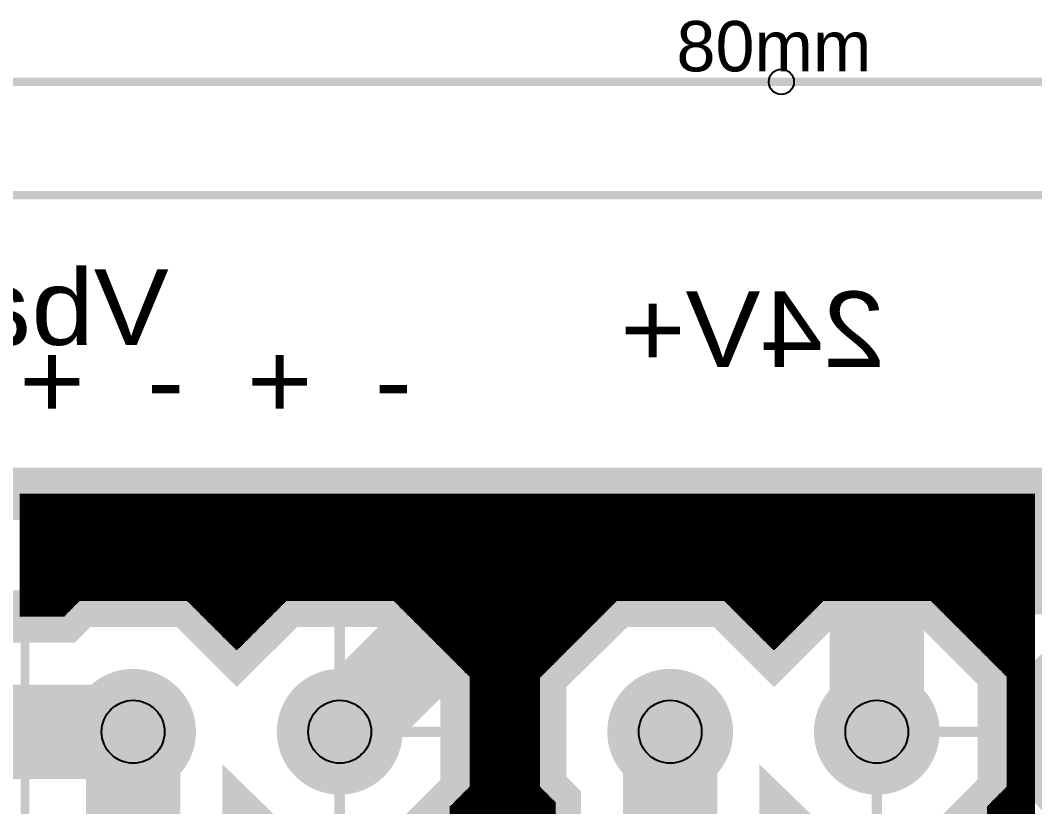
# Model space of a CAD drawing. Extents: x -1.81 to 1.81, y -3.04 to 3.03.
# Drawn here: x -0.942 to 0.026, y 2.277 to 3.028 of the extents above; entities that cross this region are included whole.
import ezdxf

# ---------------------------------------------------------------- set-up
doc = ezdxf.new("R2010")
doc.units = 0
doc.layers.get('0').update_dxf_attribs({"linetype": 'CONTINUOUS'})

# ---------------------------------------------------------------- blocks, each defined once
blk = doc.blocks.new('EPAD')
at = {"const_width": 0.5}
blk.add_lwpolyline([(-0.25, 0, 1), (0.25, 0, 1)], format="xyb", close=True, dxfattribs=at)

msp = doc.modelspace()

# ---------------------------------------------------------------- linework, layer by layer
for points, const_width in [([(-1.79, 2.969), (1.358, 2.969)], 0.008), ([(-1.802, -2.65), (1.347, -2.65), (1.347, 2.861), (-1.802, 2.861), (-1.802, -2.65)], 0.008), ([(-1.605, -1.02), (-1.605, 2.474), (-1.526, 2.474), (-1.424, 2.576), (0.969, 2.576), (1.071, 2.474)], 0.05), ([(-0.637, 2.349), (-0.479, 2.506), (-0.125, 2.506), (0.367, 2.506)], 0.09), ([(-0.125, 2.349), (-0.125, 2.506)], 0.09), ([(-1.415, 1.847), (-1.415, 2.281), (-1.431, 2.297), (-1.431, 2.401), (-1.358, 2.474), (-1.254, 2.474), (-1.208, 2.427), (-1.161, 2.474), (-1.057, 2.474), (-1.042, 2.459), (-0.9, 2.459), (-0.885, 2.474), (-0.782, 2.474), (-0.735, 2.427), (-0.688, 2.474), (-0.585, 2.474), (-0.512, 2.401)], 0.05), ([(-0.937, 2.199), (-0.937, 2.499)], 0.008), ([(-0.537, 2.499), (-0.937, 2.499)], 0.008), ([(-0.537, 2.499), (-0.537, 2.199)], 0.008), ([(-0.432, 2.159), (-0.432, 2.282), (-0.447, 2.297), (-0.447, 2.401), (-0.373, 2.474), (-0.27, 2.474), (-0.223, 2.427), (-0.176, 2.474), (-0.073, 2.474), (0, 2.401)], 0.05), ([(-0.425, 2.199), (-0.425, 2.499)], 0.008), ([(-0.025, 2.499), (-0.425, 2.499)], 0.008), ([(-0.025, 2.499), (-0.025, 2.199)], 0.008), ([(0.492, 2.401), (0.492, 2.297), (0.418, 2.224), (0.315, 2.224), (0.281, 2.258), (0.281, 2.245), (0.28, 2.244), (0.28, 1.847), (0.216, 1.782), (0.125, 1.782), (0.06, 1.847), (0.06, 2.281), (0.045, 2.297), (0.045, 2.401), (0.118, 2.474), (0.221, 2.474), (0.268, 2.427), (0.315, 2.474), (0.418, 2.474), (0.492, 2.401)], 0.05), ([(-0.637, 2.349), (-0.637, 2.474)], 0.01), ([(-0.125, 2.349), (-0.125, 2.474)], 0.01), ([(-0.512, 2.401), (-0.512, 2.297), (-0.585, 2.224)], 0.05), ([(0, 2.401), (0, 2.297), (-0.073, 2.224)], 0.05), ([(-0.834, 2.349), (-1.109, 2.349)], 0.09), ([(-0.834, 2.349), (-0.834, 2.114), (-0.832, 2.069), (-0.832, 1.892)], 0.09), ([(-0.322, 2.349), (-0.322, 2.114), (-0.321, 2.069)], 0.09), ([(-0.637, 2.349), (-0.512, 2.349)], 0.01), ([(-0.637, 2.349), (-0.637, 2.224)], 0.01), ([(-0.125, 2.349), (0, 2.349)], 0.01), ([(-0.125, 2.349), (-0.125, 2.224)], 0.01), ([(-0.688, 2.224), (-0.724, 2.259), (-0.724, 2.116)], 0.05), ([(-0.176, 2.224), (-0.212, 2.259), (-0.212, 2.116)], 0.05)]:
    msp.add_lwpolyline(points, dxfattribs=dict(const_width=const_width))
for points in [[(-0.941, 2.459), (-0.941, 2.576)], [(-0.94, 2.459), (-0.94, 2.576)], [(-0.939, 2.459), (-0.939, 2.576)], [(-0.938, 2.459), (-0.938, 2.576)], [(-0.937, 2.459), (-0.937, 2.576)], [(-0.936, 2.459), (-0.936, 2.576)], [(-0.935, 2.459), (-0.935, 2.576)], [(-0.934, 2.459), (-0.934, 2.576)], [(-0.933, 2.459), (-0.933, 2.576)], [(-0.932, 2.459), (-0.932, 2.576)], [(-0.931, 2.459), (-0.931, 2.576)], [(-0.93, 2.459), (-0.93, 2.576)], [(-0.929, 2.459), (-0.929, 2.576)], [(-0.928, 2.459), (-0.928, 2.576)], [(-0.927, 2.459), (-0.927, 2.576)], [(-0.926, 2.459), (-0.926, 2.576)], [(-0.925, 2.459), (-0.925, 2.576)], [(-0.924, 2.459), (-0.924, 2.576)], [(-0.923, 2.459), (-0.923, 2.576)], [(-0.922, 2.459), (-0.922, 2.576)], [(-0.921, 2.459), (-0.921, 2.576)], [(-0.92, 2.459), (-0.92, 2.576)], [(-0.919, 2.459), (-0.919, 2.576)], [(-0.918, 2.459), (-0.918, 2.576)], [(-0.917, 2.459), (-0.917, 2.576)], [(-0.916, 2.459), (-0.916, 2.576)], [(-0.915, 2.459), (-0.915, 2.576)], [(-0.914, 2.459), (-0.914, 2.576)], [(-0.913, 2.459), (-0.913, 2.576)], [(-0.912, 2.459), (-0.912, 2.576)], [(-0.911, 2.459), (-0.911, 2.576)], [(-0.91, 2.459), (-0.91, 2.576)], [(-0.909, 2.459), (-0.909, 2.576)], [(-0.908, 2.459), (-0.908, 2.576)], [(-0.907, 2.459), (-0.907, 2.576)], [(-0.906, 2.459), (-0.906, 2.576)], [(-0.905, 2.459), (-0.905, 2.576)], [(-0.904, 2.459), (-0.904, 2.576)], [(-0.903, 2.459), (-0.903, 2.576)], [(-0.902, 2.459), (-0.902, 2.576)], [(-0.901, 2.459), (-0.901, 2.576)], [(-0.9, 2.459), (-0.9, 2.576)], [(-0.899, 2.46), (-0.899, 2.576)], [(-0.898, 2.461), (-0.898, 2.576)], [(-0.897, 2.462), (-0.897, 2.576)], [(-0.896, 2.463), (-0.896, 2.576)], [(-0.895, 2.464), (-0.895, 2.576)], [(-0.894, 2.465), (-0.894, 2.576)], [(-0.893, 2.466), (-0.893, 2.576)], [(-0.892, 2.467), (-0.892, 2.576)], [(-0.891, 2.468), (-0.891, 2.576)], [(-0.89, 2.469), (-0.89, 2.576)], [(-0.889, 2.47), (-0.889, 2.576)], [(-0.888, 2.471), (-0.888, 2.576)], [(-0.887, 2.472), (-0.887, 2.576)], [(-0.886, 2.473), (-0.886, 2.576)], [(-0.885, 2.474), (-0.885, 2.576)], [(-0.884, 2.474), (-0.884, 2.576)], [(-0.883, 2.474), (-0.883, 2.576)], [(-0.882, 2.474), (-0.882, 2.576)], [(-0.881, 2.474), (-0.881, 2.576)], [(-0.88, 2.474), (-0.88, 2.576)], [(-0.879, 2.474), (-0.879, 2.576)], [(-0.878, 2.474), (-0.878, 2.576)], [(-0.877, 2.474), (-0.877, 2.576)], [(-0.876, 2.474), (-0.876, 2.576)], [(-0.875, 2.474), (-0.875, 2.576)], [(-0.874, 2.474), (-0.874, 2.576)], [(-0.873, 2.474), (-0.873, 2.576)], [(-0.872, 2.474), (-0.872, 2.576)], [(-0.871, 2.474), (-0.871, 2.576)], [(-0.87, 2.474), (-0.87, 2.576)], [(-0.869, 2.474), (-0.869, 2.576)], [(-0.868, 2.474), (-0.868, 2.576)], [(-0.867, 2.474), (-0.867, 2.576)], [(-0.866, 2.474), (-0.866, 2.576)], [(-0.865, 2.474), (-0.865, 2.576)], [(-0.864, 2.474), (-0.864, 2.576)], [(-0.863, 2.474), (-0.863, 2.576)], [(-0.862, 2.474), (-0.862, 2.576)], [(-0.861, 2.474), (-0.861, 2.576)], [(-0.86, 2.474), (-0.86, 2.576)], [(-0.859, 2.474), (-0.859, 2.576)], [(-0.858, 2.474), (-0.858, 2.576)], [(-0.857, 2.474), (-0.857, 2.576)], [(-0.856, 2.474), (-0.856, 2.576)], [(-0.855, 2.474), (-0.855, 2.576)], [(-0.854, 2.474), (-0.854, 2.576)], [(-0.853, 2.474), (-0.853, 2.576)], [(-0.852, 2.474), (-0.852, 2.576)], [(-0.851, 2.474), (-0.851, 2.576)], [(-0.85, 2.474), (-0.85, 2.576)], [(-0.849, 2.474), (-0.849, 2.576)], [(-0.848, 2.474), (-0.848, 2.576)], [(-0.847, 2.474), (-0.847, 2.576)], [(-0.846, 2.474), (-0.846, 2.576)], [(-0.845, 2.474), (-0.845, 2.576)], [(-0.844, 2.474), (-0.844, 2.576)], [(-0.843, 2.474), (-0.843, 2.576)], [(-0.842, 2.474), (-0.842, 2.576)], [(-0.841, 2.474), (-0.841, 2.576)], [(-0.84, 2.474), (-0.84, 2.576)], [(-0.839, 2.474), (-0.839, 2.576)], [(-0.838, 2.474), (-0.838, 2.576)], [(-0.837, 2.474), (-0.837, 2.576)], [(-0.836, 2.474), (-0.836, 2.576)], [(-0.835, 2.474), (-0.835, 2.576)], [(-0.834, 2.474), (-0.834, 2.576)], [(-0.833, 2.474), (-0.833, 2.576)], [(-0.832, 2.474), (-0.832, 2.576)], [(-0.831, 2.474), (-0.831, 2.576)], [(-0.83, 2.474), (-0.83, 2.576)], [(-0.829, 2.474), (-0.829, 2.576)], [(-0.828, 2.474), (-0.828, 2.576)], [(-0.827, 2.474), (-0.827, 2.576)], [(-0.826, 2.474), (-0.826, 2.576)], [(-0.825, 2.474), (-0.825, 2.576)], [(-0.824, 2.474), (-0.824, 2.576)], [(-0.823, 2.474), (-0.823, 2.576)], [(-0.822, 2.474), (-0.822, 2.576)], [(-0.821, 2.474), (-0.821, 2.576)], [(-0.82, 2.474), (-0.82, 2.576)], [(-0.819, 2.474), (-0.819, 2.576)], [(-0.818, 2.474), (-0.818, 2.576)], [(-0.817, 2.474), (-0.817, 2.576)], [(-0.816, 2.474), (-0.816, 2.576)], [(-0.815, 2.474), (-0.815, 2.576)], [(-0.814, 2.474), (-0.814, 2.576)], [(-0.813, 2.474), (-0.813, 2.576)], [(-0.812, 2.474), (-0.812, 2.576)], [(-0.811, 2.474), (-0.811, 2.576)], [(-0.81, 2.474), (-0.81, 2.576)], [(-0.809, 2.474), (-0.809, 2.576)], [(-0.808, 2.474), (-0.808, 2.576)], [(-0.807, 2.474), (-0.807, 2.576)], [(-0.806, 2.474), (-0.806, 2.576)], [(-0.805, 2.474), (-0.805, 2.576)], [(-0.804, 2.474), (-0.804, 2.576)], [(-0.803, 2.474), (-0.803, 2.576)], [(-0.802, 2.474), (-0.802, 2.576)], [(-0.801, 2.474), (-0.801, 2.576)], [(-0.8, 2.474), (-0.8, 2.576)], [(-0.799, 2.474), (-0.799, 2.576)], [(-0.798, 2.474), (-0.798, 2.576)], [(-0.797, 2.474), (-0.797, 2.576)], [(-0.796, 2.474), (-0.796, 2.576)], [(-0.795, 2.474), (-0.795, 2.576)], [(-0.794, 2.474), (-0.794, 2.576)], [(-0.793, 2.474), (-0.793, 2.576)], [(-0.792, 2.474), (-0.792, 2.576)], [(-0.791, 2.474), (-0.791, 2.576)], [(-0.79, 2.474), (-0.79, 2.576)], [(-0.789, 2.474), (-0.789, 2.576)], [(-0.788, 2.474), (-0.788, 2.576)], [(-0.787, 2.474), (-0.787, 2.576)], [(-0.786, 2.474), (-0.786, 2.576)], [(-0.785, 2.474), (-0.785, 2.576)], [(-0.784, 2.474), (-0.784, 2.576)], [(-0.783, 2.474), (-0.783, 2.576)], [(-0.782, 2.474), (-0.782, 2.576)], [(-0.781, 2.473), (-0.781, 2.576)], [(-0.78, 2.472), (-0.78, 2.576)], [(-0.779, 2.471), (-0.779, 2.576)], [(-0.778, 2.47), (-0.778, 2.576)], [(-0.777, 2.469), (-0.777, 2.576)], [(-0.776, 2.468), (-0.776, 2.576)], [(-0.775, 2.467), (-0.775, 2.576)], [(-0.774, 2.466), (-0.774, 2.576)], [(-0.773, 2.465), (-0.773, 2.576)], [(-0.772, 2.464), (-0.772, 2.576)], [(-0.771, 2.463), (-0.771, 2.576)], [(-0.77, 2.462), (-0.77, 2.576)], [(-0.769, 2.461), (-0.769, 2.576)], [(-0.768, 2.46), (-0.768, 2.576)], [(-0.767, 2.459), (-0.767, 2.576)], [(-0.766, 2.458), (-0.766, 2.576)], [(-0.765, 2.457), (-0.765, 2.576)], [(-0.764, 2.456), (-0.764, 2.576)], [(-0.763, 2.455), (-0.763, 2.576)], [(-0.762, 2.454), (-0.762, 2.576)], [(-0.761, 2.453), (-0.761, 2.576)], [(-0.76, 2.452), (-0.76, 2.576)], [(-0.759, 2.451), (-0.759, 2.576)], [(-0.758, 2.45), (-0.758, 2.576)], [(-0.757, 2.449), (-0.757, 2.576)], [(-0.756, 2.448), (-0.756, 2.576)], [(-0.755, 2.447), (-0.755, 2.576)], [(-0.754, 2.446), (-0.754, 2.576)], [(-0.753, 2.445), (-0.753, 2.576)], [(-0.752, 2.444), (-0.752, 2.576)], [(-0.751, 2.443), (-0.751, 2.576)], [(-0.75, 2.442), (-0.75, 2.576)], [(-0.749, 2.441), (-0.749, 2.576)], [(-0.748, 2.44), (-0.748, 2.576)], [(-0.747, 2.439), (-0.747, 2.576)], [(-0.746, 2.438), (-0.746, 2.576)], [(-0.745, 2.437), (-0.745, 2.576)], [(-0.744, 2.436), (-0.744, 2.576)], [(-0.743, 2.435), (-0.743, 2.576)], [(-0.742, 2.434), (-0.742, 2.576)], [(-0.741, 2.433), (-0.741, 2.576)], [(-0.74, 2.432), (-0.74, 2.576)], [(-0.739, 2.431), (-0.739, 2.576)], [(-0.738, 2.43), (-0.738, 2.576)], [(-0.737, 2.429), (-0.737, 2.576)], [(-0.736, 2.428), (-0.736, 2.576)], [(-0.735, 2.427), (-0.735, 2.576)], [(-0.734, 2.428), (-0.734, 2.576)], [(-0.733, 2.429), (-0.733, 2.576)], [(-0.732, 2.43), (-0.732, 2.576)], [(-0.731, 2.431), (-0.731, 2.576)], [(-0.73, 2.432), (-0.73, 2.576)], [(-0.729, 2.433), (-0.729, 2.576)], [(-0.728, 2.434), (-0.728, 2.576)], [(-0.727, 2.435), (-0.727, 2.576)], [(-0.726, 2.436), (-0.726, 2.576)], [(-0.725, 2.437), (-0.725, 2.576)], [(-0.724, 2.438), (-0.724, 2.576)], [(-0.723, 2.439), (-0.723, 2.576)], [(-0.722, 2.44), (-0.722, 2.576)], [(-0.721, 2.441), (-0.721, 2.576)], [(-0.72, 2.442), (-0.72, 2.576)], [(-0.719, 2.443), (-0.719, 2.576)], [(-0.718, 2.444), (-0.718, 2.576)], [(-0.717, 2.445), (-0.717, 2.576)], [(-0.716, 2.446), (-0.716, 2.576)], [(-0.715, 2.447), (-0.715, 2.576)], [(-0.714, 2.448), (-0.714, 2.576)], [(-0.713, 2.449), (-0.713, 2.576)], [(-0.712, 2.45), (-0.712, 2.576)], [(-0.711, 2.451), (-0.711, 2.576)], [(-0.71, 2.452), (-0.71, 2.576)], [(-0.709, 2.453), (-0.709, 2.576)], [(-0.708, 2.454), (-0.708, 2.576)], [(-0.707, 2.455), (-0.707, 2.576)], [(-0.706, 2.456), (-0.706, 2.576)], [(-0.705, 2.457), (-0.705, 2.576)], [(-0.704, 2.458), (-0.704, 2.576)], [(-0.703, 2.459), (-0.703, 2.576)], [(-0.702, 2.46), (-0.702, 2.576)], [(-0.701, 2.461), (-0.701, 2.576)], [(-0.7, 2.462), (-0.7, 2.576)], [(-0.699, 2.463), (-0.699, 2.576)], [(-0.698, 2.464), (-0.698, 2.576)], [(-0.697, 2.465), (-0.697, 2.576)], [(-0.696, 2.466), (-0.696, 2.576)], [(-0.695, 2.467), (-0.695, 2.576)], [(-0.694, 2.468), (-0.694, 2.576)], [(-0.693, 2.469), (-0.693, 2.576)], [(-0.692, 2.47), (-0.692, 2.576)], [(-0.691, 2.471), (-0.691, 2.576)], [(-0.69, 2.472), (-0.69, 2.576)], [(-0.689, 2.473), (-0.689, 2.576)], [(-0.688, 2.474), (-0.688, 2.576)], [(-0.687, 2.474), (-0.687, 2.576)], [(-0.686, 2.474), (-0.686, 2.576)], [(-0.685, 2.474), (-0.685, 2.576)], [(-0.684, 2.474), (-0.684, 2.576)], [(-0.683, 2.474), (-0.683, 2.576)], [(-0.682, 2.474), (-0.682, 2.576)], [(-0.681, 2.474), (-0.681, 2.576)], [(-0.68, 2.474), (-0.68, 2.576)], [(-0.679, 2.474), (-0.679, 2.576)], [(-0.678, 2.474), (-0.678, 2.576)], [(-0.677, 2.474), (-0.677, 2.576)], [(-0.676, 2.474), (-0.676, 2.576)], [(-0.675, 2.474), (-0.675, 2.576)], [(-0.674, 2.474), (-0.674, 2.576)], [(-0.673, 2.474), (-0.673, 2.576)], [(-0.672, 2.474), (-0.672, 2.576)], [(-0.671, 2.474), (-0.671, 2.576)], [(-0.67, 2.474), (-0.67, 2.576)], [(-0.669, 2.474), (-0.669, 2.576)], [(-0.668, 2.474), (-0.668, 2.576)], [(-0.667, 2.474), (-0.667, 2.576)], [(-0.666, 2.474), (-0.666, 2.576)], [(-0.665, 2.474), (-0.665, 2.576)], [(-0.664, 2.474), (-0.664, 2.576)], [(-0.663, 2.474), (-0.663, 2.576)], [(-0.662, 2.474), (-0.662, 2.576)], [(-0.661, 2.474), (-0.661, 2.576)], [(-0.66, 2.474), (-0.66, 2.576)], [(-0.659, 2.474), (-0.659, 2.576)], [(-0.658, 2.474), (-0.658, 2.576)], [(-0.657, 2.474), (-0.657, 2.576)], [(-0.656, 2.474), (-0.656, 2.576)], [(-0.655, 2.474), (-0.655, 2.576)], [(-0.654, 2.474), (-0.654, 2.576)], [(-0.653, 2.474), (-0.653, 2.576)], [(-0.652, 2.474), (-0.652, 2.576)], [(-0.651, 2.474), (-0.651, 2.576)], [(-0.65, 2.474), (-0.65, 2.576)], [(-0.649, 2.474), (-0.649, 2.576)], [(-0.648, 2.474), (-0.648, 2.576)], [(-0.647, 2.474), (-0.647, 2.576)], [(-0.646, 2.474), (-0.646, 2.576)], [(-0.645, 2.474), (-0.645, 2.576)], [(-0.644, 2.474), (-0.644, 2.576)], [(-0.643, 2.474), (-0.643, 2.576)], [(-0.642, 2.474), (-0.642, 2.576)], [(-0.641, 2.474), (-0.641, 2.576)], [(-0.64, 2.474), (-0.64, 2.576)], [(-0.639, 2.474), (-0.639, 2.576)], [(-0.638, 2.474), (-0.638, 2.576)], [(-0.637, 2.474), (-0.637, 2.576)], [(-0.636, 2.474), (-0.636, 2.576)], [(-0.635, 2.474), (-0.635, 2.576)], [(-0.634, 2.474), (-0.634, 2.576)], [(-0.633, 2.474), (-0.633, 2.576)], [(-0.632, 2.474), (-0.632, 2.576)], [(-0.631, 2.474), (-0.631, 2.576)], [(-0.63, 2.474), (-0.63, 2.576)], [(-0.629, 2.474), (-0.629, 2.576)], [(-0.628, 2.474), (-0.628, 2.576)], [(-0.627, 2.474), (-0.627, 2.576)], [(-0.626, 2.474), (-0.626, 2.576)], [(-0.625, 2.474), (-0.625, 2.576)], [(-0.624, 2.474), (-0.624, 2.576)], [(-0.623, 2.474), (-0.623, 2.576)], [(-0.622, 2.474), (-0.622, 2.576)], [(-0.621, 2.474), (-0.621, 2.576)], [(-0.62, 2.474), (-0.62, 2.576)], [(-0.619, 2.474), (-0.619, 2.576)], [(-0.618, 2.474), (-0.618, 2.576)], [(-0.617, 2.474), (-0.617, 2.576)], [(-0.616, 2.474), (-0.616, 2.576)], [(-0.615, 2.474), (-0.615, 2.576)], [(-0.614, 2.474), (-0.614, 2.576)], [(-0.613, 2.474), (-0.613, 2.576)], [(-0.612, 2.474), (-0.612, 2.576)], [(-0.611, 2.474), (-0.611, 2.576)], [(-0.61, 2.474), (-0.61, 2.576)], [(-0.609, 2.474), (-0.609, 2.576)], [(-0.608, 2.474), (-0.608, 2.576)], [(-0.607, 2.474), (-0.607, 2.576)], [(-0.606, 2.474), (-0.606, 2.576)], [(-0.605, 2.474), (-0.605, 2.576)], [(-0.604, 2.474), (-0.604, 2.576)], [(-0.603, 2.474), (-0.603, 2.576)], [(-0.602, 2.474), (-0.602, 2.576)], [(-0.601, 2.474), (-0.601, 2.576)], [(-0.6, 2.474), (-0.6, 2.576)], [(-0.599, 2.474), (-0.599, 2.576)], [(-0.598, 2.474), (-0.598, 2.576)], [(-0.597, 2.474), (-0.597, 2.576)], [(-0.596, 2.474), (-0.596, 2.576)], [(-0.595, 2.474), (-0.595, 2.576)], [(-0.594, 2.474), (-0.594, 2.576)], [(-0.593, 2.474), (-0.593, 2.576)], [(-0.592, 2.474), (-0.592, 2.576)], [(-0.591, 2.474), (-0.591, 2.576)], [(-0.59, 2.474), (-0.59, 2.576)], [(-0.589, 2.474), (-0.589, 2.576)], [(-0.588, 2.474), (-0.588, 2.576)], [(-0.587, 2.474), (-0.587, 2.576)], [(-0.586, 2.474), (-0.586, 2.576)], [(-0.585, 2.474), (-0.585, 2.576)], [(-0.584, 2.473), (-0.584, 2.576)], [(-0.583, 2.472), (-0.583, 2.576)], [(-0.582, 2.471), (-0.582, 2.576)], [(-0.581, 2.47), (-0.581, 2.576)], [(-0.58, 2.469), (-0.58, 2.576)], [(-0.579, 2.468), (-0.579, 2.576)], [(-0.578, 2.467), (-0.578, 2.576)], [(-0.577, 2.466), (-0.577, 2.576)], [(-0.576, 2.465), (-0.576, 2.576)], [(-0.575, 2.464), (-0.575, 2.576)], [(-0.574, 2.463), (-0.574, 2.576)], [(-0.573, 2.462), (-0.573, 2.576)], [(-0.572, 2.461), (-0.572, 2.576)], [(-0.571, 2.46), (-0.571, 2.576)], [(-0.57, 2.459), (-0.57, 2.576)], [(-0.569, 2.458), (-0.569, 2.576)], [(-0.568, 2.457), (-0.568, 2.576)], [(-0.567, 2.456), (-0.567, 2.576)], [(-0.566, 2.455), (-0.566, 2.576)], [(-0.565, 2.454), (-0.565, 2.576)], [(-0.564, 2.453), (-0.564, 2.576)], [(-0.563, 2.452), (-0.563, 2.576)], [(-0.562, 2.451), (-0.562, 2.576)], [(-0.561, 2.45), (-0.561, 2.576)], [(-0.56, 2.449), (-0.56, 2.576)], [(-0.559, 2.448), (-0.559, 2.576)], [(-0.558, 2.447), (-0.558, 2.576)], [(-0.557, 2.446), (-0.557, 2.576)], [(-0.556, 2.445), (-0.556, 2.576)], [(-0.555, 2.444), (-0.555, 2.576)], [(-0.554, 2.443), (-0.554, 2.576)], [(-0.553, 2.442), (-0.553, 2.576)], [(-0.552, 2.441), (-0.552, 2.576)], [(-0.551, 2.44), (-0.551, 2.576)], [(-0.55, 2.439), (-0.55, 2.576)], [(-0.549, 2.438), (-0.549, 2.576)], [(-0.548, 2.437), (-0.548, 2.576)], [(-0.547, 2.436), (-0.547, 2.576)], [(-0.546, 2.435), (-0.546, 2.576)], [(-0.545, 2.434), (-0.545, 2.576)], [(-0.544, 2.433), (-0.544, 2.576)], [(-0.543, 2.432), (-0.543, 2.576)], [(-0.542, 2.431), (-0.542, 2.576)], [(-0.541, 2.43), (-0.541, 2.576)], [(-0.54, 2.429), (-0.54, 2.576)], [(-0.539, 2.428), (-0.539, 2.576)], [(-0.538, 2.427), (-0.538, 2.576)], [(-0.537, 2.426), (-0.537, 2.576)], [(-0.536, 2.425), (-0.536, 2.576)], [(-0.535, 2.424), (-0.535, 2.576)], [(-0.534, 2.423), (-0.534, 2.576)], [(-0.533, 2.422), (-0.533, 2.576)], [(-0.532, 2.421), (-0.532, 2.576)], [(-0.531, 2.42), (-0.531, 2.576)], [(-0.53, 2.419), (-0.53, 2.576)], [(-0.529, 2.418), (-0.529, 2.576)], [(-0.528, 2.417), (-0.528, 2.576)], [(-0.527, 2.416), (-0.527, 2.576)], [(-0.526, 2.415), (-0.526, 2.576)], [(-0.525, 2.414), (-0.525, 2.576)], [(-0.524, 2.413), (-0.524, 2.576)], [(-0.523, 2.412), (-0.523, 2.576)], [(-0.522, 2.411), (-0.522, 2.576)], [(-0.521, 2.41), (-0.521, 2.576)], [(-0.52, 2.409), (-0.52, 2.576)], [(-0.519, 2.408), (-0.519, 2.576)], [(-0.518, 2.407), (-0.518, 2.576)], [(-0.517, 2.406), (-0.517, 2.576)], [(-0.516, 2.405), (-0.516, 2.576)], [(-0.515, 2.404), (-0.515, 2.576)], [(-0.514, 2.403), (-0.514, 2.576)], [(-0.513, 2.402), (-0.513, 2.576)], [(-0.512, 1.278), (-0.512, 2.576)], [(-0.511, 1.278), (-0.511, 2.576)], [(-0.51, 1.278), (-0.51, 2.576)], [(-0.509, 1.278), (-0.509, 2.576)], [(-0.508, 1.278), (-0.508, 2.576)], [(-0.507, 1.278), (-0.507, 2.576)], [(-0.506, 1.278), (-0.506, 2.576)], [(-0.505, 1.278), (-0.505, 2.576)], [(-0.504, 1.278), (-0.504, 2.576)], [(-0.503, 1.278), (-0.503, 2.576)], [(-0.502, 1.278), (-0.502, 2.576)], [(-0.501, 1.278), (-0.501, 2.576)], [(-0.5, 1.278), (-0.5, 2.576)], [(-0.499, 1.278), (-0.499, 2.576)], [(-0.498, 1.278), (-0.498, 2.576)], [(-0.497, 1.278), (-0.497, 2.576)], [(-0.496, 1.278), (-0.496, 2.576)], [(-0.495, 1.278), (-0.495, 2.576)], [(-0.494, 1.278), (-0.494, 2.576)], [(-0.493, 1.278), (-0.493, 2.576)], [(-0.492, 1.278), (-0.492, 2.576)], [(-0.491, 1.278), (-0.491, 2.576)], [(-0.49, 1.278), (-0.49, 2.576)], [(-0.489, 1.278), (-0.489, 2.576)], [(-0.488, 1.278), (-0.488, 2.576)], [(-0.487, 1.278), (-0.487, 2.576)], [(-0.486, 1.278), (-0.486, 2.576)], [(-0.485, 1.278), (-0.485, 2.576)], [(-0.484, 1.278), (-0.484, 2.576)], [(-0.483, 1.278), (-0.483, 2.576)], [(-0.482, 1.278), (-0.482, 2.576)], [(-0.481, 1.278), (-0.481, 2.576)], [(-0.48, 1.278), (-0.48, 2.576)], [(-0.479, 1.278), (-0.479, 2.576)], [(-0.478, 1.278), (-0.478, 2.576)], [(-0.477, 1.278), (-0.477, 2.576)], [(-0.476, 1.278), (-0.476, 2.576)], [(-0.475, 1.278), (-0.475, 2.576)], [(-0.474, 1.278), (-0.474, 2.576)], [(-0.473, 1.278), (-0.473, 2.576)], [(-0.472, 1.278), (-0.472, 2.576)], [(-0.471, 1.278), (-0.471, 2.576)], [(-0.47, 1.278), (-0.47, 2.576)], [(-0.469, 1.278), (-0.469, 2.576)], [(-0.468, 1.278), (-0.468, 2.576)], [(-0.467, 1.278), (-0.467, 2.576)], [(-0.466, 1.278), (-0.466, 2.576)], [(-0.465, 1.278), (-0.465, 2.576)], [(-0.464, 1.278), (-0.464, 2.576)], [(-0.463, 1.278), (-0.463, 2.576)], [(-0.462, 1.278), (-0.462, 2.576)], [(-0.461, 1.278), (-0.461, 2.576)], [(-0.46, 1.278), (-0.46, 2.576)], [(-0.459, 1.278), (-0.459, 2.576)], [(-0.458, 1.278), (-0.458, 2.576)], [(-0.457, 1.278), (-0.457, 2.576)], [(-0.456, 1.278), (-0.456, 2.576)], [(-0.455, 1.278), (-0.455, 2.576)], [(-0.454, 1.278), (-0.454, 2.576)], [(-0.453, 1.278), (-0.453, 2.576)], [(-0.452, 1.278), (-0.452, 2.576)], [(-0.451, 1.278), (-0.451, 2.576)], [(-0.45, 1.278), (-0.45, 2.576)], [(-0.449, 1.278), (-0.449, 2.576)], [(-0.448, 1.278), (-0.448, 2.576)], [(-0.447, 1.278), (-0.447, 2.576)], [(-0.446, 2.401), (-0.446, 2.576)], [(-0.445, 2.402), (-0.445, 2.576)], [(-0.444, 2.403), (-0.444, 2.576)], [(-0.443, 2.404), (-0.443, 2.576)], [(-0.442, 2.405), (-0.442, 2.576)], [(-0.441, 2.406), (-0.441, 2.576)], [(-0.44, 2.407), (-0.44, 2.576)], [(-0.439, 2.408), (-0.439, 2.576)], [(-0.438, 2.409), (-0.438, 2.576)], [(-0.437, 2.41), (-0.437, 2.576)], [(-0.436, 2.411), (-0.436, 2.576)], [(-0.435, 2.412), (-0.435, 2.576)], [(-0.434, 2.413), (-0.434, 2.576)], [(-0.433, 2.414), (-0.433, 2.576)], [(-0.432, 2.415), (-0.432, 2.576)], [(-0.431, 2.416), (-0.431, 2.576)], [(-0.43, 2.417), (-0.43, 2.576)], [(-0.429, 2.418), (-0.429, 2.576)], [(-0.428, 2.419), (-0.428, 2.576)], [(-0.427, 2.42), (-0.427, 2.576)], [(-0.426, 2.421), (-0.426, 2.576)], [(-0.425, 2.422), (-0.425, 2.576)], [(-0.424, 2.423), (-0.424, 2.576)], [(-0.423, 2.424), (-0.423, 2.576)], [(-0.422, 2.425), (-0.422, 2.576)], [(-0.421, 2.426), (-0.421, 2.576)], [(-0.42, 2.427), (-0.42, 2.576)], [(-0.419, 2.428), (-0.419, 2.576)], [(-0.418, 2.429), (-0.418, 2.576)], [(-0.417, 2.43), (-0.417, 2.576)], [(-0.416, 2.431), (-0.416, 2.576)], [(-0.415, 2.432), (-0.415, 2.576)], [(-0.414, 2.433), (-0.414, 2.576)], [(-0.413, 2.434), (-0.413, 2.576)], [(-0.412, 2.435), (-0.412, 2.576)], [(-0.411, 2.436), (-0.411, 2.576)], [(-0.41, 2.437), (-0.41, 2.576)], [(-0.409, 2.438), (-0.409, 2.576)], [(-0.408, 2.439), (-0.408, 2.576)], [(-0.407, 2.44), (-0.407, 2.576)], [(-0.406, 2.441), (-0.406, 2.576)], [(-0.405, 2.442), (-0.405, 2.576)], [(-0.404, 2.443), (-0.404, 2.576)], [(-0.403, 2.444), (-0.403, 2.576)], [(-0.402, 2.445), (-0.402, 2.576)], [(-0.401, 2.446), (-0.401, 2.576)], [(-0.4, 2.447), (-0.4, 2.576)], [(-0.399, 2.448), (-0.399, 2.576)], [(-0.398, 2.449), (-0.398, 2.576)], [(-0.397, 2.45), (-0.397, 2.576)], [(-0.396, 2.451), (-0.396, 2.576)], [(-0.395, 2.452), (-0.395, 2.576)], [(-0.394, 2.453), (-0.394, 2.576)], [(-0.393, 2.454), (-0.393, 2.576)], [(-0.392, 2.455), (-0.392, 2.576)], [(-0.391, 2.456), (-0.391, 2.576)], [(-0.39, 2.457), (-0.39, 2.576)], [(-0.389, 2.458), (-0.389, 2.576)], [(-0.388, 2.459), (-0.388, 2.576)], [(-0.387, 2.46), (-0.387, 2.576)], [(-0.386, 2.461), (-0.386, 2.576)], [(-0.385, 2.462), (-0.385, 2.576)], [(-0.384, 2.463), (-0.384, 2.576)], [(-0.383, 2.464), (-0.383, 2.576)], [(-0.382, 2.465), (-0.382, 2.576)], [(-0.381, 2.466), (-0.381, 2.576)], [(-0.38, 2.467), (-0.38, 2.576)], [(-0.379, 2.468), (-0.379, 2.576)], [(-0.378, 2.469), (-0.378, 2.576)], [(-0.377, 2.47), (-0.377, 2.576)], [(-0.376, 2.471), (-0.376, 2.576)], [(-0.375, 2.472), (-0.375, 2.576)], [(-0.374, 2.473), (-0.374, 2.576)], [(-0.373, 2.474), (-0.373, 2.576)], [(-0.372, 2.474), (-0.372, 2.576)], [(-0.371, 2.474), (-0.371, 2.576)], [(-0.37, 2.474), (-0.37, 2.576)], [(-0.369, 2.474), (-0.369, 2.576)], [(-0.368, 2.474), (-0.368, 2.576)], [(-0.367, 2.474), (-0.367, 2.576)], [(-0.366, 2.474), (-0.366, 2.576)], [(-0.365, 2.474), (-0.365, 2.576)], [(-0.364, 2.474), (-0.364, 2.576)], [(-0.363, 2.474), (-0.363, 2.576)], [(-0.362, 2.474), (-0.362, 2.576)], [(-0.361, 2.474), (-0.361, 2.576)], [(-0.36, 2.474), (-0.36, 2.576)], [(-0.359, 2.474), (-0.359, 2.576)], [(-0.358, 2.474), (-0.358, 2.576)], [(-0.357, 2.474), (-0.357, 2.576)], [(-0.356, 2.474), (-0.356, 2.576)], [(-0.355, 2.474), (-0.355, 2.576)], [(-0.354, 2.474), (-0.354, 2.576)], [(-0.353, 2.474), (-0.353, 2.576)], [(-0.352, 2.474), (-0.352, 2.576)], [(-0.351, 2.474), (-0.351, 2.576)], [(-0.35, 2.474), (-0.35, 2.576)], [(-0.349, 2.474), (-0.349, 2.576)], [(-0.348, 2.474), (-0.348, 2.576)], [(-0.347, 2.474), (-0.347, 2.576)], [(-0.346, 2.474), (-0.346, 2.576)], [(-0.345, 2.474), (-0.345, 2.576)], [(-0.344, 2.474), (-0.344, 2.576)], [(-0.343, 2.474), (-0.343, 2.576)], [(-0.342, 2.474), (-0.342, 2.576)], [(-0.341, 2.474), (-0.341, 2.576)], [(-0.34, 2.474), (-0.34, 2.576)], [(-0.339, 2.474), (-0.339, 2.576)], [(-0.338, 2.474), (-0.338, 2.576)], [(-0.337, 2.474), (-0.337, 2.576)], [(-0.336, 2.474), (-0.336, 2.576)], [(-0.335, 2.474), (-0.335, 2.576)], [(-0.334, 2.474), (-0.334, 2.576)], [(-0.333, 2.474), (-0.333, 2.576)], [(-0.332, 2.474), (-0.332, 2.576)], [(-0.331, 2.474), (-0.331, 2.576)], [(-0.33, 2.474), (-0.33, 2.576)], [(-0.329, 2.474), (-0.329, 2.576)], [(-0.328, 2.474), (-0.328, 2.576)], [(-0.327, 2.474), (-0.327, 2.576)], [(-0.326, 2.474), (-0.326, 2.576)], [(-0.325, 2.474), (-0.325, 2.576)], [(-0.324, 2.474), (-0.324, 2.576)], [(-0.323, 2.474), (-0.323, 2.576)], [(-0.322, 2.474), (-0.322, 2.576)], [(-0.321, 2.474), (-0.321, 2.576)], [(-0.32, 2.474), (-0.32, 2.576)], [(-0.319, 2.474), (-0.319, 2.576)], [(-0.318, 2.474), (-0.318, 2.576)], [(-0.317, 2.474), (-0.317, 2.576)], [(-0.316, 2.474), (-0.316, 2.576)], [(-0.315, 2.474), (-0.315, 2.576)], [(-0.314, 2.474), (-0.314, 2.576)], [(-0.313, 2.474), (-0.313, 2.576)], [(-0.312, 2.474), (-0.312, 2.576)], [(-0.311, 2.474), (-0.311, 2.576)], [(-0.31, 2.474), (-0.31, 2.576)], [(-0.309, 2.474), (-0.309, 2.576)], [(-0.308, 2.474), (-0.308, 2.576)], [(-0.307, 2.474), (-0.307, 2.576)], [(-0.306, 2.474), (-0.306, 2.576)], [(-0.305, 2.474), (-0.305, 2.576)], [(-0.304, 2.474), (-0.304, 2.576)], [(-0.303, 2.474), (-0.303, 2.576)], [(-0.302, 2.474), (-0.302, 2.576)], [(-0.301, 2.474), (-0.301, 2.576)], [(-0.3, 2.474), (-0.3, 2.576)], [(-0.299, 2.474), (-0.299, 2.576)], [(-0.298, 2.474), (-0.298, 2.576)], [(-0.297, 2.474), (-0.297, 2.576)], [(-0.296, 2.474), (-0.296, 2.576)], [(-0.295, 2.474), (-0.295, 2.576)], [(-0.294, 2.474), (-0.294, 2.576)], [(-0.293, 2.474), (-0.293, 2.576)], [(-0.292, 2.474), (-0.292, 2.576)], [(-0.291, 2.474), (-0.291, 2.576)], [(-0.29, 2.474), (-0.29, 2.576)], [(-0.289, 2.474), (-0.289, 2.576)], [(-0.288, 2.474), (-0.288, 2.576)], [(-0.287, 2.474), (-0.287, 2.576)], [(-0.286, 2.474), (-0.286, 2.576)], [(-0.285, 2.474), (-0.285, 2.576)], [(-0.284, 2.474), (-0.284, 2.576)], [(-0.283, 2.474), (-0.283, 2.576)], [(-0.282, 2.474), (-0.282, 2.576)], [(-0.281, 2.474), (-0.281, 2.576)], [(-0.28, 2.474), (-0.28, 2.576)], [(-0.279, 2.474), (-0.279, 2.576)], [(-0.278, 2.474), (-0.278, 2.576)], [(-0.277, 2.474), (-0.277, 2.576)], [(-0.276, 2.474), (-0.276, 2.576)], [(-0.275, 2.474), (-0.275, 2.576)], [(-0.274, 2.474), (-0.274, 2.576)], [(-0.273, 2.474), (-0.273, 2.576)], [(-0.272, 2.474), (-0.272, 2.576)], [(-0.271, 2.474), (-0.271, 2.576)], [(-0.27, 2.474), (-0.27, 2.576)], [(-0.269, 2.473), (-0.269, 2.576)], [(-0.268, 2.472), (-0.268, 2.576)], [(-0.267, 2.471), (-0.267, 2.576)], [(-0.266, 2.47), (-0.266, 2.576)], [(-0.265, 2.469), (-0.265, 2.576)], [(-0.264, 2.468), (-0.264, 2.576)], [(-0.263, 2.467), (-0.263, 2.576)], [(-0.262, 2.466), (-0.262, 2.576)], [(-0.261, 2.465), (-0.261, 2.576)], [(-0.26, 2.464), (-0.26, 2.576)], [(-0.259, 2.463), (-0.259, 2.576)], [(-0.258, 2.462), (-0.258, 2.576)], [(-0.257, 2.461), (-0.257, 2.576)], [(-0.256, 2.46), (-0.256, 2.576)], [(-0.255, 2.459), (-0.255, 2.576)], [(-0.254, 2.458), (-0.254, 2.576)], [(-0.253, 2.457), (-0.253, 2.576)], [(-0.252, 2.456), (-0.252, 2.576)], [(-0.251, 2.455), (-0.251, 2.576)], [(-0.25, 2.454), (-0.25, 2.576)], [(-0.249, 2.453), (-0.249, 2.576)], [(-0.248, 2.452), (-0.248, 2.576)], [(-0.247, 2.451), (-0.247, 2.576)], [(-0.246, 2.45), (-0.246, 2.576)], [(-0.245, 2.449), (-0.245, 2.576)], [(-0.244, 2.448), (-0.244, 2.576)], [(-0.243, 2.447), (-0.243, 2.576)], [(-0.242, 2.446), (-0.242, 2.576)], [(-0.241, 2.445), (-0.241, 2.576)], [(-0.24, 2.444), (-0.24, 2.576)], [(-0.239, 2.443), (-0.239, 2.576)], [(-0.238, 2.442), (-0.238, 2.576)], [(-0.237, 2.441), (-0.237, 2.576)], [(-0.236, 2.44), (-0.236, 2.576)], [(-0.235, 2.439), (-0.235, 2.576)], [(-0.234, 2.438), (-0.234, 2.576)], [(-0.233, 2.437), (-0.233, 2.576)], [(-0.232, 2.436), (-0.232, 2.576)], [(-0.231, 2.435), (-0.231, 2.576)], [(-0.23, 2.434), (-0.23, 2.576)], [(-0.229, 2.433), (-0.229, 2.576)], [(-0.228, 2.432), (-0.228, 2.576)], [(-0.227, 2.431), (-0.227, 2.576)], [(-0.226, 2.43), (-0.226, 2.576)], [(-0.225, 2.429), (-0.225, 2.576)], [(-0.224, 2.428), (-0.224, 2.576)], [(-0.223, 2.427), (-0.223, 2.576)], [(-0.222, 2.428), (-0.222, 2.576)], [(-0.221, 2.429), (-0.221, 2.576)], [(-0.22, 2.43), (-0.22, 2.576)], [(-0.219, 2.431), (-0.219, 2.576)], [(-0.218, 2.432), (-0.218, 2.576)], [(-0.217, 2.433), (-0.217, 2.576)], [(-0.216, 2.434), (-0.216, 2.576)], [(-0.215, 2.435), (-0.215, 2.576)], [(-0.214, 2.436), (-0.214, 2.576)], [(-0.213, 2.437), (-0.213, 2.576)], [(-0.212, 2.438), (-0.212, 2.576)], [(-0.211, 2.439), (-0.211, 2.576)], [(-0.21, 2.44), (-0.21, 2.576)], [(-0.209, 2.441), (-0.209, 2.576)], [(-0.208, 2.442), (-0.208, 2.576)], [(-0.207, 2.443), (-0.207, 2.576)], [(-0.206, 2.444), (-0.206, 2.576)], [(-0.205, 2.445), (-0.205, 2.576)], [(-0.204, 2.446), (-0.204, 2.576)], [(-0.203, 2.447), (-0.203, 2.576)], [(-0.202, 2.448), (-0.202, 2.576)], [(-0.201, 2.449), (-0.201, 2.576)], [(-0.2, 2.45), (-0.2, 2.576)], [(-0.199, 2.451), (-0.199, 2.576)], [(-0.198, 2.452), (-0.198, 2.576)], [(-0.197, 2.453), (-0.197, 2.576)], [(-0.196, 2.454), (-0.196, 2.576)], [(-0.195, 2.455), (-0.195, 2.576)], [(-0.194, 2.456), (-0.194, 2.576)], [(-0.193, 2.457), (-0.193, 2.576)], [(-0.192, 2.458), (-0.192, 2.576)], [(-0.191, 2.459), (-0.191, 2.576)], [(-0.19, 2.46), (-0.19, 2.576)], [(-0.189, 2.461), (-0.189, 2.576)], [(-0.188, 2.462), (-0.188, 2.576)], [(-0.187, 2.463), (-0.187, 2.576)], [(-0.186, 2.464), (-0.186, 2.576)], [(-0.185, 2.465), (-0.185, 2.576)], [(-0.184, 2.466), (-0.184, 2.576)], [(-0.183, 2.467), (-0.183, 2.576)], [(-0.182, 2.468), (-0.182, 2.576)], [(-0.181, 2.469), (-0.181, 2.576)], [(-0.18, 2.47), (-0.18, 2.576)], [(-0.179, 2.471), (-0.179, 2.576)], [(-0.178, 2.472), (-0.178, 2.576)], [(-0.177, 2.473), (-0.177, 2.576)], [(-0.176, 2.474), (-0.176, 2.576)], [(-0.175, 2.474), (-0.175, 2.576)], [(-0.174, 2.474), (-0.174, 2.576)], [(-0.173, 2.474), (-0.173, 2.576)], [(-0.172, 2.474), (-0.172, 2.576)], [(-0.171, 2.474), (-0.171, 2.576)], [(-0.17, 2.474), (-0.17, 2.576)], [(-0.169, 2.474), (-0.169, 2.576)], [(-0.168, 2.474), (-0.168, 2.576)], [(-0.167, 2.474), (-0.167, 2.576)], [(-0.166, 2.474), (-0.166, 2.576)], [(-0.165, 2.474), (-0.165, 2.576)], [(-0.164, 2.474), (-0.164, 2.576)], [(-0.163, 2.474), (-0.163, 2.576)], [(-0.162, 2.474), (-0.162, 2.576)], [(-0.161, 2.474), (-0.161, 2.576)], [(-0.16, 2.474), (-0.16, 2.576)], [(-0.159, 2.474), (-0.159, 2.576)], [(-0.158, 2.474), (-0.158, 2.576)], [(-0.157, 2.474), (-0.157, 2.576)], [(-0.156, 2.474), (-0.156, 2.576)], [(-0.155, 2.474), (-0.155, 2.576)], [(-0.154, 2.474), (-0.154, 2.576)], [(-0.153, 2.474), (-0.153, 2.576)], [(-0.152, 2.474), (-0.152, 2.576)], [(-0.151, 2.474), (-0.151, 2.576)], [(-0.15, 2.474), (-0.15, 2.576)], [(-0.149, 2.474), (-0.149, 2.576)], [(-0.148, 2.474), (-0.148, 2.576)], [(-0.147, 2.474), (-0.147, 2.576)], [(-0.146, 2.474), (-0.146, 2.576)], [(-0.145, 2.474), (-0.145, 2.576)], [(-0.144, 2.474), (-0.144, 2.576)], [(-0.143, 2.474), (-0.143, 2.576)], [(-0.142, 2.474), (-0.142, 2.576)], [(-0.141, 2.474), (-0.141, 2.576)], [(-0.14, 2.474), (-0.14, 2.576)], [(-0.139, 2.474), (-0.139, 2.576)], [(-0.138, 2.474), (-0.138, 2.576)], [(-0.137, 2.474), (-0.137, 2.576)], [(-0.136, 2.474), (-0.136, 2.576)], [(-0.135, 2.474), (-0.135, 2.576)], [(-0.134, 2.474), (-0.134, 2.576)], [(-0.133, 2.474), (-0.133, 2.576)], [(-0.132, 2.474), (-0.132, 2.576)], [(-0.131, 2.474), (-0.131, 2.576)], [(-0.13, 2.474), (-0.13, 2.576)], [(-0.129, 2.474), (-0.129, 2.576)], [(-0.128, 2.474), (-0.128, 2.576)], [(-0.127, 2.474), (-0.127, 2.576)], [(-0.126, 2.474), (-0.126, 2.576)], [(-0.125, 2.474), (-0.125, 2.576)], [(-0.124, 2.474), (-0.124, 2.576)], [(-0.123, 2.474), (-0.123, 2.576)], [(-0.122, 2.474), (-0.122, 2.576)], [(-0.121, 2.474), (-0.121, 2.576)], [(-0.12, 2.474), (-0.12, 2.576)], [(-0.119, 2.474), (-0.119, 2.576)], [(-0.118, 2.474), (-0.118, 2.576)], [(-0.117, 2.474), (-0.117, 2.576)], [(-0.116, 2.474), (-0.116, 2.576)], [(-0.115, 2.474), (-0.115, 2.576)], [(-0.114, 2.474), (-0.114, 2.576)], [(-0.113, 2.474), (-0.113, 2.576)], [(-0.112, 2.474), (-0.112, 2.576)], [(-0.111, 2.474), (-0.111, 2.576)], [(-0.11, 2.474), (-0.11, 2.576)], [(-0.109, 2.474), (-0.109, 2.576)], [(-0.108, 2.474), (-0.108, 2.576)], [(-0.107, 2.474), (-0.107, 2.576)], [(-0.106, 2.474), (-0.106, 2.576)], [(-0.105, 2.474), (-0.105, 2.576)], [(-0.104, 2.474), (-0.104, 2.576)], [(-0.103, 2.474), (-0.103, 2.576)], [(-0.102, 2.474), (-0.102, 2.576)], [(-0.101, 2.474), (-0.101, 2.576)], [(-0.1, 2.474), (-0.1, 2.576)], [(-0.099, 2.474), (-0.099, 2.576)], [(-0.098, 2.474), (-0.098, 2.576)], [(-0.097, 2.474), (-0.097, 2.576)], [(-0.096, 2.474), (-0.096, 2.576)], [(-0.095, 2.474), (-0.095, 2.576)], [(-0.094, 2.474), (-0.094, 2.576)], [(-0.093, 2.474), (-0.093, 2.576)], [(-0.092, 2.474), (-0.092, 2.576)], [(-0.091, 2.474), (-0.091, 2.576)], [(-0.09, 2.474), (-0.09, 2.576)], [(-0.089, 2.474), (-0.089, 2.576)], [(-0.088, 2.474), (-0.088, 2.576)], [(-0.087, 2.474), (-0.087, 2.576)], [(-0.086, 2.474), (-0.086, 2.576)], [(-0.085, 2.474), (-0.085, 2.576)], [(-0.084, 2.474), (-0.084, 2.576)], [(-0.083, 2.474), (-0.083, 2.576)], [(-0.082, 2.474), (-0.082, 2.576)], [(-0.081, 2.474), (-0.081, 2.576)], [(-0.08, 2.474), (-0.08, 2.576)], [(-0.079, 2.474), (-0.079, 2.576)], [(-0.078, 2.474), (-0.078, 2.576)], [(-0.077, 2.474), (-0.077, 2.576)], [(-0.076, 2.474), (-0.076, 2.576)], [(-0.075, 2.474), (-0.075, 2.576)], [(-0.074, 2.474), (-0.074, 2.576)], [(-0.073, 2.474), (-0.073, 2.576)], [(-0.072, 2.473), (-0.072, 2.576)], [(-0.071, 2.472), (-0.071, 2.576)], [(-0.07, 2.471), (-0.07, 2.576)], [(-0.069, 2.47), (-0.069, 2.576)], [(-0.068, 2.469), (-0.068, 2.576)], [(-0.067, 2.468), (-0.067, 2.576)], [(-0.066, 2.467), (-0.066, 2.576)], [(-0.065, 2.466), (-0.065, 2.576)], [(-0.064, 2.465), (-0.064, 2.576)], [(-0.063, 2.464), (-0.063, 2.576)], [(-0.062, 2.463), (-0.062, 2.576)], [(-0.061, 2.462), (-0.061, 2.576)], [(-0.06, 2.461), (-0.06, 2.576)], [(-0.059, 2.46), (-0.059, 2.576)], [(-0.058, 2.459), (-0.058, 2.576)], [(-0.057, 2.458), (-0.057, 2.576)], [(-0.056, 2.457), (-0.056, 2.576)], [(-0.055, 2.456), (-0.055, 2.576)], [(-0.054, 2.455), (-0.054, 2.576)], [(-0.053, 2.454), (-0.053, 2.576)], [(-0.052, 2.453), (-0.052, 2.576)], [(-0.051, 2.452), (-0.051, 2.576)], [(-0.05, 2.451), (-0.05, 2.576)], [(-0.049, 2.45), (-0.049, 2.576)], [(-0.048, 2.449), (-0.048, 2.576)], [(-0.047, 2.448), (-0.047, 2.576)], [(-0.046, 2.447), (-0.046, 2.576)], [(-0.045, 2.446), (-0.045, 2.576)], [(-0.044, 2.445), (-0.044, 2.576)], [(-0.043, 2.444), (-0.043, 2.576)], [(-0.042, 2.443), (-0.042, 2.576)], [(-0.041, 2.442), (-0.041, 2.576)], [(-0.04, 2.441), (-0.04, 2.576)], [(-0.039, 2.44), (-0.039, 2.576)], [(-0.038, 2.439), (-0.038, 2.576)], [(-0.037, 2.438), (-0.037, 2.576)], [(-0.036, 2.437), (-0.036, 2.576)], [(-0.035, 2.436), (-0.035, 2.576)], [(-0.034, 2.435), (-0.034, 2.576)], [(-0.033, 2.434), (-0.033, 2.576)], [(-0.032, 2.433), (-0.032, 2.576)], [(-0.031, 2.432), (-0.031, 2.576)], [(-0.03, 2.431), (-0.03, 2.576)], [(-0.029, 2.43), (-0.029, 2.576)], [(-0.028, 2.429), (-0.028, 2.576)], [(-0.027, 2.428), (-0.027, 2.576)], [(-0.026, 2.427), (-0.026, 2.576)], [(-0.025, 2.426), (-0.025, 2.576)], [(-0.024, 2.425), (-0.024, 2.576)], [(-0.023, 2.424), (-0.023, 2.576)], [(-0.022, 2.423), (-0.022, 2.576)], [(-0.021, 2.422), (-0.021, 2.576)], [(-0.02, 2.421), (-0.02, 2.576)], [(-0.019, 2.42), (-0.019, 2.576)], [(-0.018, 2.419), (-0.018, 2.576)], [(-0.017, 2.418), (-0.017, 2.576)], [(-0.016, 2.417), (-0.016, 2.576)], [(-0.015, 2.416), (-0.015, 2.576)], [(-0.014, 2.415), (-0.014, 2.576)], [(-0.013, 2.414), (-0.013, 2.576)], [(-0.012, 2.413), (-0.012, 2.576)], [(-0.011, 2.412), (-0.011, 2.576)], [(-0.01, 2.411), (-0.01, 2.576)], [(-0.009, 2.41), (-0.009, 2.576)], [(-0.008, 2.409), (-0.008, 2.576)], [(-0.007, 2.408), (-0.007, 2.576)], [(-0.006, 2.407), (-0.006, 2.576)], [(-0.005, 2.406), (-0.005, 2.576)], [(-0.004, 2.405), (-0.004, 2.576)], [(-0.003, 2.404), (-0.003, 2.576)], [(-0.002, 2.403), (-0.002, 2.576)], [(-0.001, 2.402), (-0.001, 2.576)], [(0, 0.987), (0, 2.576)], [(0.001, 0.987), (0.001, 2.576)], [(0.002, 0.987), (0.002, 2.576)], [(0.003, 0.987), (0.003, 2.576)], [(0.004, 0.987), (0.004, 2.576)], [(0.005, 0.987), (0.005, 2.576)], [(0.006, 0.987), (0.006, 2.576)], [(0.007, 0.987), (0.007, 2.576)], [(0.008, 0.987), (0.008, 2.576)], [(0.009, 0.987), (0.009, 2.576)], [(0.01, 0.987), (0.01, 2.576)], [(0.011, 0.987), (0.011, 2.576)], [(0.012, 0.987), (0.012, 2.576)], [(0.013, 0.987), (0.013, 2.576)], [(0.014, 0.987), (0.014, 2.576)], [(0.015, 0.987), (0.015, 2.576)], [(0.016, 0.987), (0.016, 2.576)], [(0.017, 0.987), (0.017, 2.576)], [(0.018, 0.987), (0.018, 2.576)], [(0.019, 0.987), (0.019, 2.576)], [(0.02, 0.987), (0.02, 2.576)], [(0.021, 0.987), (0.021, 2.576)], [(0.022, 0.986), (0.022, 2.576)], [(0.023, 0.985), (0.023, 2.576)], [(0.024, 0.984), (0.024, 2.576)], [(0.025, 0.983), (0.025, 2.576)], [(-0.517, 1.278), (-0.517, 2.292)], [(-0.516, 1.278), (-0.516, 2.293)], [(-0.515, 1.278), (-0.515, 2.294)], [(-0.514, 1.278), (-0.514, 2.295)], [(-0.513, 1.278), (-0.513, 2.296)], [(-0.446, 1.278), (-0.446, 2.296)], [(-0.445, 1.278), (-0.445, 2.295)], [(-0.444, 1.278), (-0.444, 2.294)], [(-0.443, 1.278), (-0.443, 2.293)], [(-0.442, 1.278), (-0.442, 2.292)], [(-0.005, 0.987), (-0.005, 2.292)], [(-0.004, 0.987), (-0.004, 2.293)], [(-0.003, 0.987), (-0.003, 2.294)], [(-0.002, 0.987), (-0.002, 2.295)], [(-0.001, 0.987), (-0.001, 2.296)], [(-0.526, 1.278), (-0.526, 2.283)], [(-0.525, 1.278), (-0.525, 2.284)], [(-0.524, 1.278), (-0.524, 2.285)], [(-0.523, 1.278), (-0.523, 2.286)], [(-0.522, 1.278), (-0.522, 2.287)], [(-0.521, 1.278), (-0.521, 2.288)], [(-0.52, 1.278), (-0.52, 2.289)], [(-0.519, 1.278), (-0.519, 2.29)], [(-0.518, 1.278), (-0.518, 2.291)], [(-0.441, 1.278), (-0.441, 2.291)], [(-0.44, 1.278), (-0.44, 2.29)], [(-0.439, 1.278), (-0.439, 2.289)], [(-0.438, 1.278), (-0.438, 2.288)], [(-0.437, 1.278), (-0.437, 2.287)], [(-0.436, 1.276), (-0.436, 2.286)], [(-0.435, 1.275), (-0.435, 2.285)], [(-0.434, 1.274), (-0.434, 2.284)], [(-0.433, 1.273), (-0.433, 2.283)], [(-0.014, 0.987), (-0.014, 2.283)], [(-0.013, 0.987), (-0.013, 2.284)], [(-0.012, 0.987), (-0.012, 2.285)], [(-0.011, 0.987), (-0.011, 2.286)], [(-0.01, 0.987), (-0.01, 2.287)], [(-0.009, 0.987), (-0.009, 2.288)], [(-0.008, 0.987), (-0.008, 2.289)], [(-0.007, 0.987), (-0.007, 2.29)], [(-0.006, 0.987), (-0.006, 2.291)], [(-0.531, 1.278), (-0.531, 2.278)], [(-0.53, 1.278), (-0.53, 2.279)], [(-0.529, 1.278), (-0.529, 2.28)], [(-0.528, 1.278), (-0.528, 2.281)], [(-0.527, 1.278), (-0.527, 2.282)], [(-0.432, 2.159), (-0.432, 2.282)], [(-0.019, 0.987), (-0.019, 2.278)], [(-0.018, 0.987), (-0.018, 2.279)], [(-0.017, 0.987), (-0.017, 2.28)], [(-0.016, 0.987), (-0.016, 2.281)], [(-0.015, 0.987), (-0.015, 2.282)]]:
    msp.add_lwpolyline(points)
for centre in [(-0.834, 2.349), (-0.637, 2.349), (-0.322, 2.349), (-0.125, 2.349)]:
    msp.add_circle(centre, 0.03)
at = {"layer": '12632256'}
msp.add_circle((-0.216, 2.969), 0.012, dxfattribs=at)

# ---------------------------------------------------------------- block references
at = {"xscale": 0.12, "yscale": 0.12}
for p in [(-0.834, 2.349), (-0.637, 2.349), (-0.322, 2.349), (-0.125, 2.349)]:
    msp.add_blockref('EPAD', p, dxfattribs=at)

# ---------------------------------------------------------------- texts
at = {"layer": '12632256', "width": 1.041667}
msp.add_text('80mm', height=0.048, dxfattribs=at).set_placement((-0.316, 2.979))
at = {"layer": '12632256', "text_generation_flag": 2, "width": 1.111111}
for s, p in [('Vbat', (-0.8, 2.718)), ('24V+', (-0.117, 2.697)), ('-  +  -  +', (-0.568, 2.648))]:
    msp.add_text(s, height=0.072, dxfattribs=at).set_placement(p)

doc.saveas('drawing.dxf')
